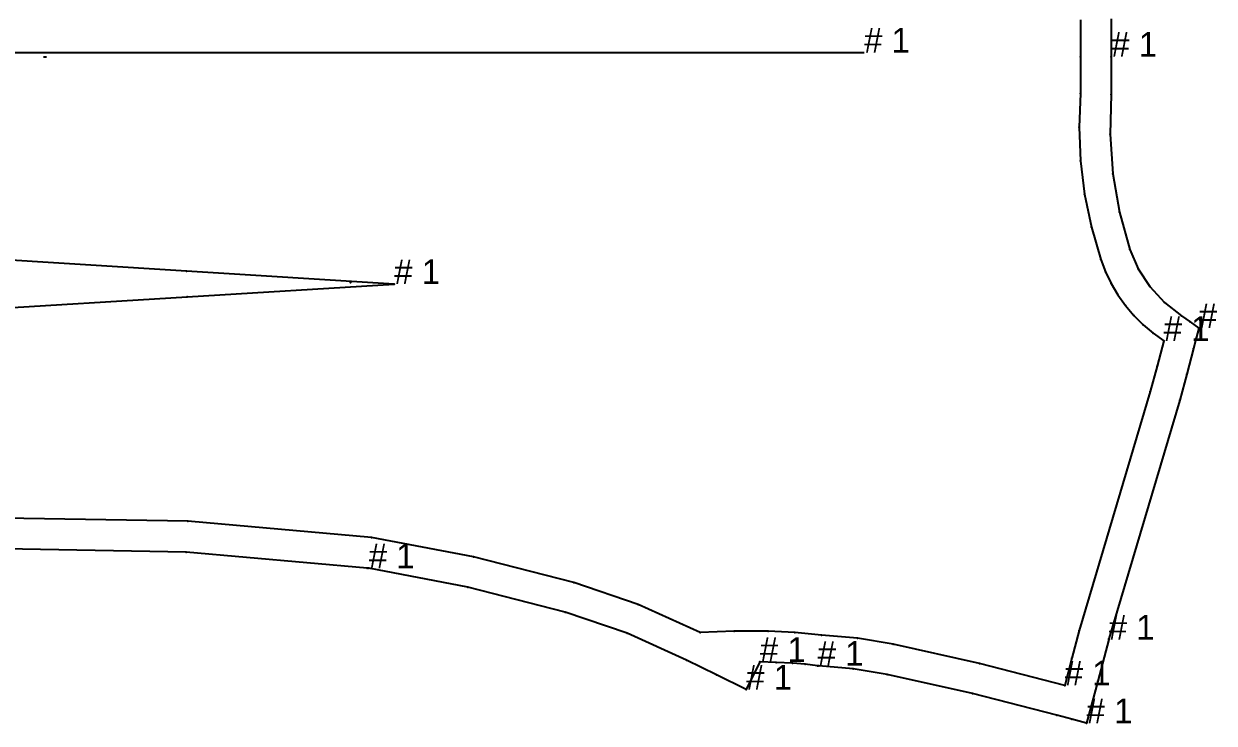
# Model space of a CAD drawing. Extents: x -10 to 11547, y -349 to 304.
# Drawn here: x 8111.3 to 8497.4, y -216.2 to 10.7 of the extents above; entities that cross this region are included whole.
import ezdxf

# ---------------------------------------------------------------- set-up
doc = ezdxf.new("R2010")
doc.units = 0

# ---------------------------------------------------------------- blocks, each defined once
blk = doc.blocks.new('FODERADT1P-S_38')
at = {"layer": '1'}
blk.add_lwpolyline([(337.6962, 12.2764), (337.6962, 0), (337.6962, 0), (337.6962, -12.2763), (337.2962, -25.1433), (338.1934, -38.0176), (340.3387, -50.4014), (343.7563, -62.5303), (346.4541, -68.8236), (350.2004, -74.5952), (354.9529, -79.7517), (360.5218, -84.0694), (363.3053, -86.0624), (366.0888, -88.0555), (365.2373, -91.3714), (364.3857, -94.6873), (362.2335, -103.0606), (359.8941, -111.42), (336.9274, -188.9089), (336.8734, -189.1137), (333.3178, -202.5794), (329.7082, -216.25), (324.8635, -214.9555), (320.0188, -213.6611), (292.6524, -206.5955), (265.0344, -200.4059), (253.9987, -198.5832), (242.8112, -197.6604), (242.4601, -197.6187), (238.4157, -197.1443), (234.3175, -196.7973), (229.0452, -196.5116), (223.7263, -196.367), (219.2898, -205.329), (209.6267, -200.5455), (199.9635, -195.762), (180.6788, -187.0446), (160.6067, -180.2025), (128.9753, -172.1311), (96.867, -165.9987), (96.3109, -165.9062), (37.57, -160.7195), (-21.4364, -159.6989)], dxfattribs=at)
at = {"layer": '13'}
blk.add_point((90.9, -73.3), dxfattribs=at)
at = {"layer": '14'}
blk.add_lwpolyline([(327.7, 12), (327.7, 0), (327.7, -12), (327.2698, -22.9033), (327.7204, -33.8055), (329.049, -44.6358), (331.2469, -55.3237), (334.3, -65.8), (335.8215, -69.7654), (337.6677, -73.5905), (339.8257, -77.2488), (342.2806, -80.7149), (345.0153, -83.9647), (348.0109, -86.9758), (351.2466, -89.7272), (354.7001, -92.2), (352.5882, -100.4235), (350.3, -108.6), (327.3, -186.2), (324.95, -195.1), (322.6, -204), (294.9099, -196.8445), (267, -190.6), (255.408, -188.6843), (243.7, -187.7), (235.0671, -186.8246), (226.4, -186.4), (215.396, -186.374), (204.4, -186.8), (184.2864, -177.7228), (163.4, -170.6), (130.7778, -162.2756), (97.7, -156), (38.1616, -150.7444), (-21.6, -149.7)], dxfattribs=at)
at = {"layer": '2'}
for p in [(327.7, 0), (337.6962, 0), (327.7, -12), (337.6962, -12.2763), (338.1934, -38.0176), (343.7563, -62.5303), (334.3, -65.8), (37.75, -69.6), (105.1, -73.8), (105.1, -73.8), (350.2004, -74.5952), (37.9, -77.9), (360.5218, -84.0694), (363.3053, -86.0624), (366.0888, -88.0555), (354.7001, -92.2), (365.2373, -91.3714), (364.3857, -94.6873), (350.3, -108.6), (359.8941, -111.42), (97.7, -156), (96.3109, -165.9062), (163.4, -170.6), (160.6067, -180.2025), (204.4, -186.8), (226.4, -186.4), (243.7, -187.7), (327.3, -186.2), (336.9274, -188.9089), (267, -190.6), (199.9635, -195.762), (223.7263, -196.367), (234.3175, -196.7973), (324.95, -195.1), (209.6267, -200.5455), (242.8112, -197.6604), (265.0344, -200.4059), (322.6, -204), (333.3178, -202.5794), (219.2898, -205.329), (320.0188, -213.6611), (324.8635, -214.9555), (329.7082, -216.25)]:
    blk.add_point(p, dxfattribs=at)
at = {"layer": '3'}
for p in [(337.6962, 0), (327.2698, -22.9033), (337.2962, -25.1433), (327.7204, -33.8055), (329.049, -44.6358), (340.3387, -50.4014), (331.2469, -55.3237), (346.4541, -68.8236), (335.8215, -69.7654), (337.6677, -73.5905), (339.8257, -77.2488), (342.2806, -80.7149), (354.9529, -79.7517), (345.0153, -83.9647), (348.0109, -86.9758), (351.2466, -89.7272), (352.5882, -100.4235), (362.2335, -103.0606), (38.1616, -150.7444), (37.57, -160.7195), (96.867, -165.9987), (130.7778, -162.2756), (128.9753, -172.1311), (184.2864, -177.7228), (180.6788, -187.0446), (215.396, -186.374), (235.0671, -186.8246), (255.408, -188.6843), (336.8734, -189.1137), (229.0452, -196.5116), (294.9099, -196.8445), (238.4157, -197.1443), (242.4601, -197.6187), (253.9987, -198.5832), (292.6524, -206.5955)]:
    blk.add_point(p, dxfattribs=at)
at = {"layer": '4'}
for p in [(337.6962, 0, 10), (96.867, -165.9987, 10), (336.8734, -189.1137, 10), (242.4601, -197.6187, 10)]:
    blk.add_point(p, dxfattribs=at)
at = {"layer": '5'}
blk.add_line((-8.6556, 0), (-7.6556, 0), dxfattribs=at)
at = {"layer": '7'}
blk.add_line((-344.2101, 1.3283), (257.5094, 1.3283), dxfattribs=at)
at = {"layer": '8'}
for points in [[(105.1, -73.8), (37.75, -69.6), (-29.6, -65.4), (-160.85, -69.6), (-292.1, -73.8)], [(-292.1, -73.8), (-160.7, -77.9), (-29.3, -82), (37.9, -77.9), (105.1, -73.8)]]:
    blk.add_lwpolyline(points, dxfattribs=at)
blk = doc.blocks.new('FODERADT1P-S_40')
at = {"layer": '1'}
blk.add_lwpolyline([(337.6962, 12.2764), (337.6962, 0), (337.6962, 0), (337.6962, -12.2763), (337.2962, -25.1433), (338.1934, -38.0176), (340.3387, -50.4014), (343.7563, -62.5303), (346.4541, -68.8236), (350.2004, -74.5952), (354.9529, -79.7517), (360.5218, -84.0694), (363.3053, -86.0624), (366.0888, -88.0555), (365.2373, -91.3714), (364.3857, -94.6873), (362.2335, -103.0606), (359.8941, -111.42), (336.9274, -188.9089), (336.8734, -189.1137), (333.3178, -202.5794), (329.7082, -216.25), (324.8635, -214.9555), (320.0188, -213.6611), (292.6524, -206.5955), (265.0344, -200.4059), (253.9987, -198.5832), (242.8112, -197.6604), (242.4601, -197.6187), (238.4157, -197.1443), (234.3175, -196.7973), (229.0452, -196.5116), (223.7263, -196.367), (219.2898, -205.329), (209.6267, -200.5455), (199.9635, -195.762), (180.6788, -187.0446), (160.6067, -180.2025), (128.9753, -172.1311), (96.867, -165.9987), (96.3109, -165.9062), (37.57, -160.7195), (-21.4364, -159.6989)], dxfattribs=at)
at = {"layer": '13'}
blk.add_point((90.9, -73.3), dxfattribs=at)
at = {"layer": '14'}
blk.add_lwpolyline([(327.7, 12), (327.7, 0), (327.7, -12), (327.2698, -22.9033), (327.7204, -33.8055), (329.049, -44.6358), (331.2469, -55.3237), (334.3, -65.8), (335.8215, -69.7654), (337.6677, -73.5905), (339.8257, -77.2488), (342.2806, -80.7149), (345.0153, -83.9647), (348.0109, -86.9758), (351.2466, -89.7272), (354.7001, -92.2), (352.5882, -100.4235), (350.3, -108.6), (327.3, -186.2), (324.95, -195.1), (322.6, -204), (294.9099, -196.8445), (267, -190.6), (255.408, -188.6843), (243.7, -187.7), (235.0671, -186.8246), (226.4, -186.4), (215.396, -186.374), (204.4, -186.8), (184.2864, -177.7228), (163.4, -170.6), (130.7778, -162.2756), (97.7, -156), (38.1616, -150.7444), (-21.6, -149.7)], dxfattribs=at)
at = {"layer": '2'}
for p in [(327.7, 0), (337.6962, 0), (327.7, -12), (337.6962, -12.2763), (338.1934, -38.0176), (343.7563, -62.5303), (334.3, -65.8), (37.75, -69.6), (105.1, -73.8), (105.1, -73.8), (350.2004, -74.5952), (37.9, -77.9), (360.5218, -84.0694), (363.3053, -86.0624), (366.0888, -88.0555), (354.7001, -92.2), (365.2373, -91.3714), (364.3857, -94.6873), (350.3, -108.6), (359.8941, -111.42), (97.7, -156), (96.3109, -165.9062), (163.4, -170.6), (160.6067, -180.2025), (204.4, -186.8), (226.4, -186.4), (243.7, -187.7), (327.3, -186.2), (336.9274, -188.9089), (267, -190.6), (199.9635, -195.762), (223.7263, -196.367), (234.3175, -196.7973), (324.95, -195.1), (209.6267, -200.5455), (242.8112, -197.6604), (265.0344, -200.4059), (322.6, -204), (333.3178, -202.5794), (219.2898, -205.329), (320.0188, -213.6611), (324.8635, -214.9555), (329.7082, -216.25)]:
    blk.add_point(p, dxfattribs=at)
at = {"layer": '3'}
for p in [(337.6962, 0), (327.2698, -22.9033), (337.2962, -25.1433), (327.7204, -33.8055), (329.049, -44.6358), (340.3387, -50.4014), (331.2469, -55.3237), (346.4541, -68.8236), (335.8215, -69.7654), (337.6677, -73.5905), (339.8257, -77.2488), (342.2806, -80.7149), (354.9529, -79.7517), (345.0153, -83.9647), (348.0109, -86.9758), (351.2466, -89.7272), (352.5882, -100.4235), (362.2335, -103.0606), (38.1616, -150.7444), (37.57, -160.7195), (96.867, -165.9987), (130.7778, -162.2756), (128.9753, -172.1311), (184.2864, -177.7228), (180.6788, -187.0446), (215.396, -186.374), (235.0671, -186.8246), (255.408, -188.6843), (336.8734, -189.1137), (229.0452, -196.5116), (294.9099, -196.8445), (238.4157, -197.1443), (242.4601, -197.6187), (253.9987, -198.5832), (292.6524, -206.5955)]:
    blk.add_point(p, dxfattribs=at)
at = {"layer": '4'}
for p in [(337.6962, 0, 10), (96.867, -165.9987, 10), (336.8734, -189.1137, 10), (242.4601, -197.6187, 10)]:
    blk.add_point(p, dxfattribs=at)
at = {"layer": '5'}
blk.add_line((-8.6556, 0), (-7.6556, 0), dxfattribs=at)
at = {"layer": '7'}
blk.add_line((-344.2101, 1.3283), (257.5094, 1.3283), dxfattribs=at)
at = {"layer": '8'}
for points in [[(105.1, -73.8), (37.75, -69.6), (-29.6, -65.4), (-160.85, -69.6), (-292.1, -73.8)], [(-292.1, -73.8), (-160.7, -77.9), (-29.3, -82), (37.9, -77.9), (105.1, -73.8)]]:
    blk.add_lwpolyline(points, dxfattribs=at)
blk = doc.blocks.new('FODERADT1P-S_42')
at = {"layer": '1'}
blk.add_lwpolyline([(337.696, 12.276), (337.696, 0), (337.696, -0.0001), (337.696, -12.276), (337.296, -25.143), (338.193, -38.018), (340.339, -50.401), (343.756, -62.53), (346.454, -68.824), (350.2, -74.595), (354.953, -79.752), (360.522, -84.069), (363.305, -86.062), (366.089, -88.056), (365.237, -91.371), (364.386, -94.687), (362.233, -103.061), (359.894, -111.42), (336.927, -188.909), (336.873, -189.114), (333.318, -202.579), (329.708, -216.25), (324.863, -214.956), (320.019, -213.661), (292.652, -206.595), (265.034, -200.406), (253.999, -198.583), (242.811, -197.66), (242.46, -197.619), (238.416, -197.144), (234.317, -196.797), (229.045, -196.512), (223.726, -196.367), (219.29, -205.329), (209.627, -200.546), (199.964, -195.762), (180.679, -187.045), (160.607, -180.202), (128.975, -172.131), (96.867, -165.999), (96.311, -165.906), (37.57, -160.719), (-21.436, -159.699)], dxfattribs=at)
at = {"layer": '13'}
blk.add_point((90.9, -73.3), dxfattribs=at)
at = {"layer": '14'}
blk.add_lwpolyline([(327.7, 12), (327.7, 0), (327.7, -12), (327.27, -22.903), (327.72, -33.805), (329.049, -44.636), (331.247, -55.324), (334.3, -65.8), (335.822, -69.765), (337.668, -73.59), (339.826, -77.249), (342.281, -80.715), (345.015, -83.965), (348.011, -86.976), (351.247, -89.727), (354.7, -92.2), (352.588, -100.424), (350.3, -108.6), (327.3, -186.2), (324.95, -195.1), (322.6, -204), (294.91, -196.844), (267, -190.6), (255.408, -188.684), (243.7, -187.7), (235.067, -186.825), (226.4, -186.4), (215.396, -186.374), (204.4, -186.8), (184.286, -177.723), (163.4, -170.6), (130.778, -162.276), (97.7, -156), (38.162, -150.744), (-21.6, -149.7)], dxfattribs=at)
at = {"layer": '2'}
for p in [(327.7, 0), (337.696, 0), (327.7, -12), (337.696, -12.276), (338.193, -38.018), (343.756, -62.53), (334.3, -65.8), (37.75, -69.6), (105.0999, -73.8), (105.1, -73.8), (350.2, -74.595), (37.9, -77.9), (360.522, -84.069), (363.305, -86.062), (366.089, -88.056), (354.7, -92.2), (365.237, -91.371), (364.386, -94.687), (350.3, -108.6), (359.894, -111.42), (97.7, -156), (96.311, -165.906), (163.4, -170.6), (160.607, -180.202), (204.4, -186.8), (226.4, -186.4), (243.7, -187.7), (327.3, -186.2), (336.927, -188.909), (267, -190.6), (199.964, -195.762), (223.726, -196.367), (234.317, -196.797), (324.95, -195.1), (209.627, -200.546), (242.811, -197.66), (265.034, -200.406), (322.6, -204), (333.318, -202.579), (219.29, -205.329), (320.019, -213.661), (324.863, -214.956), (329.708, -216.25)]:
    blk.add_point(p, dxfattribs=at)
at = {"layer": '3'}
for p in [(337.696, -0.0001), (327.27, -22.903), (337.296, -25.143), (327.72, -33.805), (329.049, -44.636), (340.339, -50.401), (331.247, -55.324), (346.454, -68.824), (335.822, -69.765), (337.668, -73.59), (339.826, -77.249), (342.281, -80.715), (354.953, -79.752), (345.015, -83.965), (348.011, -86.976), (351.247, -89.727), (352.588, -100.424), (362.233, -103.061), (38.162, -150.744), (37.57, -160.719), (96.867, -165.999), (130.778, -162.276), (128.975, -172.131), (184.286, -177.723), (180.679, -187.045), (215.396, -186.374), (235.067, -186.825), (255.408, -188.684), (336.873, -189.114), (229.045, -196.512), (294.91, -196.844), (238.416, -197.144), (242.46, -197.619), (253.999, -198.583), (292.652, -206.595)]:
    blk.add_point(p, dxfattribs=at)
at = {"layer": '4'}
for p in [(337.696, -0.0001, 10), (96.867, -165.999, 10), (336.873, -189.114, 10), (242.46, -197.619, 10)]:
    blk.add_point(p, dxfattribs=at)
at = {"layer": '5'}
blk.add_line((-8.6556, 0), (-7.6556, 0), dxfattribs=at)
at = {"layer": '7'}
blk.add_line((-344.21, 1.328), (257.509, 1.328), dxfattribs=at)
at = {"layer": '8'}
for points in [[(105.0999, -73.8), (37.75, -69.6), (-29.6, -65.4), (-160.85, -69.6), (-292.0999, -73.8)], [(-292.1, -73.8), (-160.7, -77.9), (-29.3, -82), (37.9, -77.9), (105.1, -73.8)]]:
    blk.add_lwpolyline(points, dxfattribs=at)
at = {"layer": '1'}
for p in [(337.696, -0.0001), (366.089, -88.056), (96.867, -165.999), (336.873, -189.114), (223.726, -196.367), (242.46, -197.619), (219.29, -205.329), (329.708, -216.25)]:
    blk.add_text('# 1', height=8, dxfattribs=at).set_placement(p)
at = {"layer": '14'}
for p in [(354.7, -92.2), (322.6, -204)]:
    blk.add_text('# 1', height=8, dxfattribs=at).set_placement(p)
at = {"layer": '2'}
for p in [(105.0999, -73.8), (105.1, -73.8), (366.089, -88.056), (354.7, -92.2), (223.726, -196.367), (322.6, -204), (219.29, -205.329), (329.708, -216.25)]:
    blk.add_text('# 1', height=8, dxfattribs=at).set_placement(p)
at = {"layer": '3'}
for p in [(337.696, -0.0001), (96.867, -165.999), (336.873, -189.114), (242.46, -197.619)]:
    blk.add_text('# 1', height=8, dxfattribs=at).set_placement(p)
at = {"layer": '4'}
for p in [(337.696, -0.0001), (96.867, -165.999), (336.873, -189.114), (242.46, -197.619)]:
    blk.add_text('# 1', height=8, dxfattribs=at).set_placement(p)
at = {"layer": '7'}
blk.add_text('# 1', height=8, dxfattribs=at).set_placement((257.509, 1.328))
at = {"layer": '8'}
for p in [(105.0999, -73.8), (105.1, -73.8)]:
    blk.add_text('# 1', height=8, dxfattribs=at).set_placement(p)
blk = doc.blocks.new('FODERADT1P-S_44')
at = {"layer": '1'}
blk.add_lwpolyline([(337.6962, 12.2764), (337.6962, 0), (337.6962, 0), (337.6962, -12.2763), (337.2962, -25.1433), (338.1934, -38.0176), (340.3387, -50.4014), (343.7563, -62.5303), (346.4541, -68.8236), (350.2004, -74.5952), (354.9529, -79.7517), (360.5218, -84.0694), (363.3053, -86.0624), (366.0888, -88.0555), (365.2373, -91.3714), (364.3857, -94.6873), (362.2335, -103.0606), (359.8941, -111.42), (336.9274, -188.9089), (336.8734, -189.1137), (333.3178, -202.5794), (329.7082, -216.25), (324.8635, -214.9555), (320.0188, -213.6611), (292.6524, -206.5955), (265.0344, -200.4059), (253.9987, -198.5832), (242.8112, -197.6604), (242.4601, -197.6187), (238.4157, -197.1443), (234.3175, -196.7973), (229.0452, -196.5116), (223.7263, -196.367), (219.2898, -205.329), (209.6267, -200.5455), (199.9635, -195.762), (180.6788, -187.0446), (160.6067, -180.2025), (128.9753, -172.1311), (96.867, -165.9987), (96.3109, -165.9062), (37.57, -160.7195), (-21.4364, -159.6989)], dxfattribs=at)
at = {"layer": '13'}
blk.add_point((90.9, -73.3), dxfattribs=at)
at = {"layer": '14'}
blk.add_lwpolyline([(327.7, 12), (327.7, 0), (327.7, -12), (327.2698, -22.9033), (327.7204, -33.8055), (329.049, -44.6358), (331.2469, -55.3237), (334.3, -65.8), (335.8215, -69.7654), (337.6677, -73.5905), (339.8257, -77.2488), (342.2806, -80.7149), (345.0153, -83.9647), (348.0109, -86.9758), (351.2466, -89.7272), (354.7001, -92.2), (352.5882, -100.4235), (350.3, -108.6), (327.3, -186.2), (324.95, -195.1), (322.6, -204), (294.9099, -196.8445), (267, -190.6), (255.408, -188.6843), (243.7, -187.7), (235.0671, -186.8246), (226.4, -186.4), (215.396, -186.374), (204.4, -186.8), (184.2864, -177.7228), (163.4, -170.6), (130.7778, -162.2756), (97.7, -156), (38.1616, -150.7444), (-21.6, -149.7)], dxfattribs=at)
at = {"layer": '2'}
for p in [(327.7, 0), (337.6962, 0), (327.7, -12), (337.6962, -12.2763), (338.1934, -38.0176), (343.7563, -62.5303), (334.3, -65.8), (37.75, -69.6), (105.1, -73.8), (105.1, -73.8), (350.2004, -74.5952), (37.9, -77.9), (360.5218, -84.0694), (363.3053, -86.0624), (366.0888, -88.0555), (354.7001, -92.2), (365.2373, -91.3714), (364.3857, -94.6873), (350.3, -108.6), (359.8941, -111.42), (97.7, -156), (96.3109, -165.9062), (163.4, -170.6), (160.6067, -180.2025), (204.4, -186.8), (226.4, -186.4), (243.7, -187.7), (327.3, -186.2), (336.9274, -188.9089), (267, -190.6), (199.9635, -195.762), (223.7263, -196.367), (234.3175, -196.7973), (324.95, -195.1), (209.6267, -200.5455), (242.8112, -197.6604), (265.0344, -200.4059), (322.6, -204), (333.3178, -202.5794), (219.2898, -205.329), (320.0188, -213.6611), (324.8635, -214.9555), (329.7082, -216.25)]:
    blk.add_point(p, dxfattribs=at)
at = {"layer": '3'}
for p in [(337.6962, 0), (327.2698, -22.9033), (337.2962, -25.1433), (327.7204, -33.8055), (329.049, -44.6358), (340.3387, -50.4014), (331.2469, -55.3237), (346.4541, -68.8236), (335.8215, -69.7654), (337.6677, -73.5905), (339.8257, -77.2488), (342.2806, -80.7149), (354.9529, -79.7517), (345.0153, -83.9647), (348.0109, -86.9758), (351.2466, -89.7272), (352.5882, -100.4235), (362.2335, -103.0606), (38.1616, -150.7444), (37.57, -160.7195), (96.867, -165.9987), (130.7778, -162.2756), (128.9753, -172.1311), (184.2864, -177.7228), (180.6788, -187.0446), (215.396, -186.374), (235.0671, -186.8246), (255.408, -188.6843), (336.8734, -189.1137), (229.0452, -196.5116), (294.9099, -196.8445), (238.4157, -197.1443), (242.4601, -197.6187), (253.9987, -198.5832), (292.6524, -206.5955)]:
    blk.add_point(p, dxfattribs=at)
at = {"layer": '4'}
for p in [(337.6962, 0, 10), (96.867, -165.9987, 10), (336.8734, -189.1137, 10), (242.4601, -197.6187, 10)]:
    blk.add_point(p, dxfattribs=at)
at = {"layer": '5'}
blk.add_line((-8.6556, 0), (-7.6556, 0), dxfattribs=at)
at = {"layer": '7'}
blk.add_line((-344.2101, 1.3283), (257.5094, 1.3283), dxfattribs=at)
at = {"layer": '8'}
for points in [[(105.1, -73.8), (37.75, -69.6), (-29.6, -65.4), (-160.85, -69.6), (-292.1, -73.8)], [(-292.1, -73.8), (-160.7, -77.9), (-29.3, -82), (37.9, -77.9), (105.1, -73.8)]]:
    blk.add_lwpolyline(points, dxfattribs=at)
blk = doc.blocks.new('FODERADT1P-S_46')
at = {"layer": '1'}
blk.add_lwpolyline([(337.6962, 12.2764), (337.6962, 0), (337.6962, 0), (337.6962, -12.2763), (337.2962, -25.1433), (338.1934, -38.0176), (340.3387, -50.4014), (343.7563, -62.5303), (346.4541, -68.8236), (350.2004, -74.5952), (354.9529, -79.7517), (360.5218, -84.0694), (363.3053, -86.0624), (366.0888, -88.0555), (365.2373, -91.3714), (364.3857, -94.6873), (362.2335, -103.0606), (359.8941, -111.42), (336.9274, -188.9089), (336.8734, -189.1137), (333.3178, -202.5794), (329.7082, -216.25), (324.8635, -214.9555), (320.0188, -213.6611), (292.6524, -206.5955), (265.0344, -200.4059), (253.9987, -198.5832), (242.8112, -197.6604), (242.4601, -197.6187), (238.4157, -197.1443), (234.3175, -196.7973), (229.0452, -196.5116), (223.7263, -196.367), (219.2898, -205.329), (209.6267, -200.5455), (199.9635, -195.762), (180.6788, -187.0446), (160.6067, -180.2025), (128.9753, -172.1311), (96.867, -165.9987), (96.3109, -165.9062), (37.57, -160.7195), (-21.4364, -159.6989)], dxfattribs=at)
at = {"layer": '13'}
blk.add_point((90.9, -73.3), dxfattribs=at)
at = {"layer": '14'}
blk.add_lwpolyline([(327.7, 12), (327.7, 0), (327.7, -12), (327.2698, -22.9033), (327.7204, -33.8055), (329.049, -44.6358), (331.2469, -55.3237), (334.3, -65.8), (335.8215, -69.7654), (337.6677, -73.5905), (339.8257, -77.2488), (342.2806, -80.7149), (345.0153, -83.9647), (348.0109, -86.9758), (351.2466, -89.7272), (354.7001, -92.2), (352.5882, -100.4235), (350.3, -108.6), (327.3, -186.2), (324.95, -195.1), (322.6, -204), (294.9099, -196.8445), (267, -190.6), (255.408, -188.6843), (243.7, -187.7), (235.0671, -186.8246), (226.4, -186.4), (215.396, -186.374), (204.4, -186.8), (184.2864, -177.7228), (163.4, -170.6), (130.7778, -162.2756), (97.7, -156), (38.1616, -150.7444), (-21.6, -149.7)], dxfattribs=at)
at = {"layer": '2'}
for p in [(327.7, 0), (337.6962, 0), (327.7, -12), (337.6962, -12.2763), (338.1934, -38.0176), (343.7563, -62.5303), (334.3, -65.8), (37.75, -69.6), (105.1, -73.8), (105.1, -73.8), (350.2004, -74.5952), (37.9, -77.9), (360.5218, -84.0694), (363.3053, -86.0624), (366.0888, -88.0555), (354.7001, -92.2), (365.2373, -91.3714), (364.3857, -94.6873), (350.3, -108.6), (359.8941, -111.42), (97.7, -156), (96.3109, -165.9062), (163.4, -170.6), (160.6067, -180.2025), (204.4, -186.8), (226.4, -186.4), (243.7, -187.7), (327.3, -186.2), (336.9274, -188.9089), (267, -190.6), (199.9635, -195.762), (223.7263, -196.367), (234.3175, -196.7973), (324.95, -195.1), (209.6267, -200.5455), (242.8112, -197.6604), (265.0344, -200.4059), (322.6, -204), (333.3178, -202.5794), (219.2898, -205.329), (320.0188, -213.6611), (324.8635, -214.9555), (329.7082, -216.25)]:
    blk.add_point(p, dxfattribs=at)
at = {"layer": '3'}
for p in [(337.6962, 0), (327.2698, -22.9033), (337.2962, -25.1433), (327.7204, -33.8055), (329.049, -44.6358), (340.3387, -50.4014), (331.2469, -55.3237), (346.4541, -68.8236), (335.8215, -69.7654), (337.6677, -73.5905), (339.8257, -77.2488), (342.2806, -80.7149), (354.9529, -79.7517), (345.0153, -83.9647), (348.0109, -86.9758), (351.2466, -89.7272), (352.5882, -100.4235), (362.2335, -103.0606), (38.1616, -150.7444), (37.57, -160.7195), (96.867, -165.9987), (130.7778, -162.2756), (128.9753, -172.1311), (184.2864, -177.7228), (180.6788, -187.0446), (215.396, -186.374), (235.0671, -186.8246), (255.408, -188.6843), (336.8734, -189.1137), (229.0452, -196.5116), (294.9099, -196.8445), (238.4157, -197.1443), (242.4601, -197.6187), (253.9987, -198.5832), (292.6524, -206.5955)]:
    blk.add_point(p, dxfattribs=at)
at = {"layer": '4'}
for p in [(337.6962, 0, 10), (96.867, -165.9987, 10), (336.8734, -189.1137, 10), (242.4601, -197.6187, 10)]:
    blk.add_point(p, dxfattribs=at)
at = {"layer": '5'}
blk.add_line((-8.6556, 0), (-7.6556, 0), dxfattribs=at)
at = {"layer": '7'}
blk.add_line((-344.2101, 1.3283), (257.5094, 1.3283), dxfattribs=at)
at = {"layer": '8'}
for points in [[(105.1, -73.8), (37.75, -69.6), (-29.6, -65.4), (-160.85, -69.6), (-292.1, -73.8)], [(-292.1, -73.8), (-160.7, -77.9), (-29.3, -82), (37.9, -77.9), (105.1, -73.8)]]:
    blk.add_lwpolyline(points, dxfattribs=at)
blk = doc.blocks.new('FODERADT1P-S_48')
at = {"layer": '1'}
blk.add_lwpolyline([(337.6962, 12.2764), (337.6962, 0), (337.6962, 0), (337.6962, -12.2763), (337.2962, -25.1433), (338.1934, -38.0176), (340.3387, -50.4014), (343.7563, -62.5303), (346.4541, -68.8236), (350.2004, -74.5952), (354.9529, -79.7517), (360.5218, -84.0694), (363.3053, -86.0624), (366.0888, -88.0555), (365.2373, -91.3714), (364.3857, -94.6873), (362.2335, -103.0606), (359.8941, -111.42), (336.9274, -188.9089), (336.8734, -189.1137), (333.3178, -202.5794), (329.7082, -216.25), (324.8635, -214.9555), (320.0188, -213.6611), (292.6524, -206.5955), (265.0344, -200.4059), (253.9987, -198.5832), (242.8112, -197.6604), (242.4601, -197.6187), (238.4157, -197.1443), (234.3175, -196.7973), (229.0452, -196.5116), (223.7263, -196.367), (219.2898, -205.329), (209.6267, -200.5455), (199.9635, -195.762), (180.6788, -187.0446), (160.6067, -180.2025), (128.9753, -172.1311), (96.867, -165.9987), (96.3109, -165.9062), (37.57, -160.7195), (-21.4364, -159.6989)], dxfattribs=at)
at = {"layer": '13'}
blk.add_point((90.9, -73.3), dxfattribs=at)
at = {"layer": '14'}
blk.add_lwpolyline([(327.7, 12), (327.7, 0), (327.7, -12), (327.2698, -22.9033), (327.7204, -33.8055), (329.049, -44.6358), (331.2469, -55.3237), (334.3, -65.8), (335.8215, -69.7654), (337.6677, -73.5905), (339.8257, -77.2488), (342.2806, -80.7149), (345.0153, -83.9647), (348.0109, -86.9758), (351.2466, -89.7272), (354.7001, -92.2), (352.5882, -100.4235), (350.3, -108.6), (327.3, -186.2), (324.95, -195.1), (322.6, -204), (294.9099, -196.8445), (267, -190.6), (255.408, -188.6843), (243.7, -187.7), (235.0671, -186.8246), (226.4, -186.4), (215.396, -186.374), (204.4, -186.8), (184.2864, -177.7228), (163.4, -170.6), (130.7778, -162.2756), (97.7, -156), (38.1616, -150.7444), (-21.6, -149.7)], dxfattribs=at)
at = {"layer": '2'}
for p in [(327.7, 0), (337.6962, 0), (327.7, -12), (337.6962, -12.2763), (338.1934, -38.0176), (343.7563, -62.5303), (334.3, -65.8), (37.75, -69.6), (105.1, -73.8), (105.1, -73.8), (350.2004, -74.5952), (37.9, -77.9), (360.5218, -84.0694), (363.3053, -86.0624), (366.0888, -88.0555), (354.7001, -92.2), (365.2373, -91.3714), (364.3857, -94.6873), (350.3, -108.6), (359.8941, -111.42), (97.7, -156), (96.3109, -165.9062), (163.4, -170.6), (160.6067, -180.2025), (204.4, -186.8), (226.4, -186.4), (243.7, -187.7), (327.3, -186.2), (336.9274, -188.9089), (267, -190.6), (199.9635, -195.762), (223.7263, -196.367), (234.3175, -196.7973), (324.95, -195.1), (209.6267, -200.5455), (242.8112, -197.6604), (265.0344, -200.4059), (322.6, -204), (333.3178, -202.5794), (219.2898, -205.329), (320.0188, -213.6611), (324.8635, -214.9555), (329.7082, -216.25)]:
    blk.add_point(p, dxfattribs=at)
at = {"layer": '3'}
for p in [(337.6962, 0), (327.2698, -22.9033), (337.2962, -25.1433), (327.7204, -33.8055), (329.049, -44.6358), (340.3387, -50.4014), (331.2469, -55.3237), (346.4541, -68.8236), (335.8215, -69.7654), (337.6677, -73.5905), (339.8257, -77.2488), (342.2806, -80.7149), (354.9529, -79.7517), (345.0153, -83.9647), (348.0109, -86.9758), (351.2466, -89.7272), (352.5882, -100.4235), (362.2335, -103.0606), (38.1616, -150.7444), (37.57, -160.7195), (96.867, -165.9987), (130.7778, -162.2756), (128.9753, -172.1311), (184.2864, -177.7228), (180.6788, -187.0446), (215.396, -186.374), (235.0671, -186.8246), (255.408, -188.6843), (336.8734, -189.1137), (229.0452, -196.5116), (294.9099, -196.8445), (238.4157, -197.1443), (242.4601, -197.6187), (253.9987, -198.5832), (292.6524, -206.5955)]:
    blk.add_point(p, dxfattribs=at)
at = {"layer": '4'}
for p in [(337.6962, 0, 10), (96.867, -165.9987, 10), (336.8734, -189.1137, 10), (242.4601, -197.6187, 10)]:
    blk.add_point(p, dxfattribs=at)
at = {"layer": '5'}
blk.add_line((-8.6556, 0), (-7.6556, 0), dxfattribs=at)
at = {"layer": '7'}
blk.add_line((-344.2101, 1.3283), (257.5094, 1.3283), dxfattribs=at)
at = {"layer": '8'}
for points in [[(105.1, -73.8), (37.75, -69.6), (-29.6, -65.4), (-160.85, -69.6), (-292.1, -73.8)], [(-292.1, -73.8), (-160.7, -77.9), (-29.3, -82), (37.9, -77.9), (105.1, -73.8)]]:
    blk.add_lwpolyline(points, dxfattribs=at)
blk = doc.blocks.new('FODERADT1P-S_50')
at = {"layer": '1'}
blk.add_lwpolyline([(337.6962, 12.2764), (337.6962, 0), (337.6962, 0), (337.6962, -12.2763), (337.2962, -25.1433), (338.1934, -38.0176), (340.3387, -50.4014), (343.7563, -62.5303), (346.4541, -68.8236), (350.2004, -74.5952), (354.9529, -79.7517), (360.5218, -84.0694), (363.3053, -86.0624), (366.0888, -88.0555), (365.2373, -91.3714), (364.3857, -94.6873), (362.2335, -103.0606), (359.8941, -111.42), (336.9274, -188.9089), (336.8734, -189.1137), (333.3178, -202.5794), (329.7082, -216.25), (324.8635, -214.9555), (320.0188, -213.6611), (292.6524, -206.5955), (265.0344, -200.4059), (253.9987, -198.5832), (242.8112, -197.6604), (242.4601, -197.6187), (238.4157, -197.1443), (234.3175, -196.7973), (229.0452, -196.5116), (223.7263, -196.367), (219.2898, -205.329), (209.6267, -200.5455), (199.9635, -195.762), (180.6788, -187.0446), (160.6067, -180.2025), (128.9753, -172.1311), (96.867, -165.9987), (96.3109, -165.9062), (37.57, -160.7195), (-21.4364, -159.6989)], dxfattribs=at)
at = {"layer": '13'}
blk.add_point((90.9, -73.3), dxfattribs=at)
at = {"layer": '14'}
blk.add_lwpolyline([(327.7, 12), (327.7, 0), (327.7, -12), (327.2698, -22.9033), (327.7204, -33.8055), (329.049, -44.6358), (331.2469, -55.3237), (334.3, -65.8), (335.8215, -69.7654), (337.6677, -73.5905), (339.8257, -77.2488), (342.2806, -80.7149), (345.0153, -83.9647), (348.0109, -86.9758), (351.2466, -89.7272), (354.7001, -92.2), (352.5882, -100.4235), (350.3, -108.6), (327.3, -186.2), (324.95, -195.1), (322.6, -204), (294.9099, -196.8445), (267, -190.6), (255.408, -188.6843), (243.7, -187.7), (235.0671, -186.8246), (226.4, -186.4), (215.396, -186.374), (204.4, -186.8), (184.2864, -177.7228), (163.4, -170.6), (130.7778, -162.2756), (97.7, -156), (38.1616, -150.7444), (-21.6, -149.7)], dxfattribs=at)
at = {"layer": '2'}
for p in [(327.7, 0), (337.6962, 0), (327.7, -12), (337.6962, -12.2763), (338.1934, -38.0176), (343.7563, -62.5303), (334.3, -65.8), (37.75, -69.6), (105.1, -73.8), (105.1, -73.8), (350.2004, -74.5952), (37.9, -77.9), (360.5218, -84.0694), (363.3053, -86.0624), (366.0888, -88.0555), (354.7001, -92.2), (365.2373, -91.3714), (364.3857, -94.6873), (350.3, -108.6), (359.8941, -111.42), (97.7, -156), (96.3109, -165.9062), (163.4, -170.6), (160.6067, -180.2025), (204.4, -186.8), (226.4, -186.4), (243.7, -187.7), (327.3, -186.2), (336.9274, -188.9089), (267, -190.6), (199.9635, -195.762), (223.7263, -196.367), (234.3175, -196.7973), (324.95, -195.1), (209.6267, -200.5455), (242.8112, -197.6604), (265.0344, -200.4059), (322.6, -204), (333.3178, -202.5794), (219.2898, -205.329), (320.0188, -213.6611), (324.8635, -214.9555), (329.7082, -216.25)]:
    blk.add_point(p, dxfattribs=at)
at = {"layer": '3'}
for p in [(337.6962, 0), (327.2698, -22.9033), (337.2962, -25.1433), (327.7204, -33.8055), (329.049, -44.6358), (340.3387, -50.4014), (331.2469, -55.3237), (346.4541, -68.8236), (335.8215, -69.7654), (337.6677, -73.5905), (339.8257, -77.2488), (342.2806, -80.7149), (354.9529, -79.7517), (345.0153, -83.9647), (348.0109, -86.9758), (351.2466, -89.7272), (352.5882, -100.4235), (362.2335, -103.0606), (38.1616, -150.7444), (37.57, -160.7195), (96.867, -165.9987), (130.7778, -162.2756), (128.9753, -172.1311), (184.2864, -177.7228), (180.6788, -187.0446), (215.396, -186.374), (235.0671, -186.8246), (255.408, -188.6843), (336.8734, -189.1137), (229.0452, -196.5116), (294.9099, -196.8445), (238.4157, -197.1443), (242.4601, -197.6187), (253.9987, -198.5832), (292.6524, -206.5955)]:
    blk.add_point(p, dxfattribs=at)
at = {"layer": '4'}
for p in [(337.6962, 0, 10), (96.867, -165.9987, 10), (336.8734, -189.1137, 10), (242.4601, -197.6187, 10)]:
    blk.add_point(p, dxfattribs=at)
at = {"layer": '5'}
blk.add_line((-8.6556, 0), (-7.6556, 0), dxfattribs=at)
at = {"layer": '7'}
blk.add_line((-344.2101, 1.3283), (257.5094, 1.3283), dxfattribs=at)
at = {"layer": '8'}
for points in [[(105.1, -73.8), (37.75, -69.6), (-29.6, -65.4), (-160.85, -69.6), (-292.1, -73.8)], [(-292.1, -73.8), (-160.7, -77.9), (-29.3, -82), (37.9, -77.9), (105.1, -73.8)]]:
    blk.add_lwpolyline(points, dxfattribs=at)
blk = doc.blocks.new('FODERADT1P-S_52')
at = {"layer": '1'}
blk.add_lwpolyline([(337.6962, 12.2764), (337.6962, 0), (337.6962, 0), (337.6962, -12.2763), (337.2962, -25.1433), (338.1934, -38.0176), (340.3387, -50.4014), (343.7563, -62.5303), (346.4541, -68.8236), (350.2004, -74.5952), (354.9529, -79.7517), (360.5218, -84.0694), (363.3053, -86.0624), (366.0888, -88.0555), (365.2373, -91.3714), (364.3857, -94.6873), (362.2335, -103.0606), (359.8941, -111.42), (336.9274, -188.9089), (336.8734, -189.1137), (333.3178, -202.5794), (329.7082, -216.25), (324.8635, -214.9555), (320.0188, -213.6611), (292.6524, -206.5955), (265.0344, -200.4059), (253.9987, -198.5832), (242.8112, -197.6604), (242.4601, -197.6187), (238.4157, -197.1443), (234.3175, -196.7973), (229.0452, -196.5116), (223.7263, -196.367), (219.2898, -205.329), (209.6267, -200.5455), (199.9635, -195.762), (180.6788, -187.0446), (160.6067, -180.2025), (128.9753, -172.1311), (96.867, -165.9987), (96.3109, -165.9062), (37.57, -160.7195), (-21.4364, -159.6989)], dxfattribs=at)
at = {"layer": '13'}
blk.add_point((90.9, -73.3), dxfattribs=at)
at = {"layer": '14'}
blk.add_lwpolyline([(327.7, 12), (327.7, 0), (327.7, -12), (327.2698, -22.9033), (327.7204, -33.8055), (329.049, -44.6358), (331.2469, -55.3237), (334.3, -65.8), (335.8215, -69.7654), (337.6677, -73.5905), (339.8257, -77.2488), (342.2806, -80.7149), (345.0153, -83.9647), (348.0109, -86.9758), (351.2466, -89.7272), (354.7001, -92.2), (352.5882, -100.4235), (350.3, -108.6), (327.3, -186.2), (324.95, -195.1), (322.6, -204), (294.9099, -196.8445), (267, -190.6), (255.408, -188.6843), (243.7, -187.7), (235.0671, -186.8246), (226.4, -186.4), (215.396, -186.374), (204.4, -186.8), (184.2864, -177.7228), (163.4, -170.6), (130.7778, -162.2756), (97.7, -156), (38.1616, -150.7444), (-21.6, -149.7)], dxfattribs=at)
at = {"layer": '2'}
for p in [(327.7, 0), (337.6962, 0), (327.7, -12), (337.6962, -12.2763), (338.1934, -38.0176), (343.7563, -62.5303), (334.3, -65.8), (37.75, -69.6), (105.1, -73.8), (105.1, -73.8), (350.2004, -74.5952), (37.9, -77.9), (360.5218, -84.0694), (363.3053, -86.0624), (366.0888, -88.0555), (354.7001, -92.2), (365.2373, -91.3714), (364.3857, -94.6873), (350.3, -108.6), (359.8941, -111.42), (97.7, -156), (96.3109, -165.9062), (163.4, -170.6), (160.6067, -180.2025), (204.4, -186.8), (226.4, -186.4), (243.7, -187.7), (327.3, -186.2), (336.9274, -188.9089), (267, -190.6), (199.9635, -195.762), (223.7263, -196.367), (234.3175, -196.7973), (324.95, -195.1), (209.6267, -200.5455), (242.8112, -197.6604), (265.0344, -200.4059), (322.6, -204), (333.3178, -202.5794), (219.2898, -205.329), (320.0188, -213.6611), (324.8635, -214.9555), (329.7082, -216.25)]:
    blk.add_point(p, dxfattribs=at)
at = {"layer": '3'}
for p in [(337.6962, 0), (327.2698, -22.9033), (337.2962, -25.1433), (327.7204, -33.8055), (329.049, -44.6358), (340.3387, -50.4014), (331.2469, -55.3237), (346.4541, -68.8236), (335.8215, -69.7654), (337.6677, -73.5905), (339.8257, -77.2488), (342.2806, -80.7149), (354.9529, -79.7517), (345.0153, -83.9647), (348.0109, -86.9758), (351.2466, -89.7272), (352.5882, -100.4235), (362.2335, -103.0606), (38.1616, -150.7444), (37.57, -160.7195), (96.867, -165.9987), (130.7778, -162.2756), (128.9753, -172.1311), (184.2864, -177.7228), (180.6788, -187.0446), (215.396, -186.374), (235.0671, -186.8246), (255.408, -188.6843), (336.8734, -189.1137), (229.0452, -196.5116), (294.9099, -196.8445), (238.4157, -197.1443), (242.4601, -197.6187), (253.9987, -198.5832), (292.6524, -206.5955)]:
    blk.add_point(p, dxfattribs=at)
at = {"layer": '4'}
for p in [(337.6962, 0, 10), (96.867, -165.9987, 10), (336.8734, -189.1137, 10), (242.4601, -197.6187, 10)]:
    blk.add_point(p, dxfattribs=at)
at = {"layer": '5'}
blk.add_line((-8.6556, 0), (-7.6556, 0), dxfattribs=at)
at = {"layer": '7'}
blk.add_line((-344.2101, 1.3283), (257.5094, 1.3283), dxfattribs=at)
at = {"layer": '8'}
for points in [[(105.1, -73.8), (37.75, -69.6), (-29.6, -65.4), (-160.85, -69.6), (-292.1, -73.8)], [(-292.1, -73.8), (-160.7, -77.9), (-29.3, -82), (37.9, -77.9), (105.1, -73.8)]]:
    blk.add_lwpolyline(points, dxfattribs=at)
blk = doc.blocks.new('FODERADT1P-S_54')
at = {"layer": '1'}
blk.add_lwpolyline([(337.6962, 12.2764), (337.6962, 0), (337.6962, 0), (337.6962, -12.2763), (337.2962, -25.1433), (338.1934, -38.0176), (340.3387, -50.4014), (343.7563, -62.5303), (346.4541, -68.8236), (350.2004, -74.5952), (354.9529, -79.7517), (360.5218, -84.0694), (363.3053, -86.0624), (366.0888, -88.0555), (365.2373, -91.3714), (364.3857, -94.6873), (362.2335, -103.0606), (359.8941, -111.42), (336.9274, -188.9089), (336.8734, -189.1137), (333.3178, -202.5794), (329.7082, -216.25), (324.8635, -214.9555), (320.0188, -213.6611), (292.6524, -206.5955), (265.0344, -200.4059), (253.9987, -198.5832), (242.8112, -197.6604), (242.4601, -197.6187), (238.4157, -197.1443), (234.3175, -196.7973), (229.0452, -196.5116), (223.7263, -196.367), (219.2898, -205.329), (209.6267, -200.5455), (199.9635, -195.762), (180.6788, -187.0446), (160.6067, -180.2025), (128.9753, -172.1311), (96.867, -165.9987), (96.3109, -165.9062), (37.57, -160.7195), (-21.4364, -159.6989)], dxfattribs=at)
at = {"layer": '13'}
blk.add_point((90.9, -73.3), dxfattribs=at)
at = {"layer": '14'}
blk.add_lwpolyline([(327.7, 12), (327.7, 0), (327.7, -12), (327.2698, -22.9033), (327.7204, -33.8055), (329.049, -44.6358), (331.2469, -55.3237), (334.3, -65.8), (335.8215, -69.7654), (337.6677, -73.5905), (339.8257, -77.2488), (342.2806, -80.7149), (345.0153, -83.9647), (348.0109, -86.9758), (351.2466, -89.7272), (354.7001, -92.2), (352.5882, -100.4235), (350.3, -108.6), (327.3, -186.2), (324.95, -195.1), (322.6, -204), (294.9099, -196.8445), (267, -190.6), (255.408, -188.6843), (243.7, -187.7), (235.0671, -186.8246), (226.4, -186.4), (215.396, -186.374), (204.4, -186.8), (184.2864, -177.7228), (163.4, -170.6), (130.7778, -162.2756), (97.7, -156), (38.1616, -150.7444), (-21.6, -149.7)], dxfattribs=at)
at = {"layer": '2'}
for p in [(327.7, 0), (337.6962, 0), (327.7, -12), (337.6962, -12.2763), (338.1934, -38.0176), (343.7563, -62.5303), (334.3, -65.8), (37.75, -69.6), (105.1, -73.8), (105.1, -73.8), (350.2004, -74.5952), (37.9, -77.9), (360.5218, -84.0694), (363.3053, -86.0624), (366.0888, -88.0555), (354.7001, -92.2), (365.2373, -91.3714), (364.3857, -94.6873), (350.3, -108.6), (359.8941, -111.42), (97.7, -156), (96.3109, -165.9062), (163.4, -170.6), (160.6067, -180.2025), (204.4, -186.8), (226.4, -186.4), (243.7, -187.7), (327.3, -186.2), (336.9274, -188.9089), (267, -190.6), (199.9635, -195.762), (223.7263, -196.367), (234.3175, -196.7973), (324.95, -195.1), (209.6267, -200.5455), (242.8112, -197.6604), (265.0344, -200.4059), (322.6, -204), (333.3178, -202.5794), (219.2898, -205.329), (320.0188, -213.6611), (324.8635, -214.9555), (329.7082, -216.25)]:
    blk.add_point(p, dxfattribs=at)
at = {"layer": '3'}
for p in [(337.6962, 0), (327.2698, -22.9033), (337.2962, -25.1433), (327.7204, -33.8055), (329.049, -44.6358), (340.3387, -50.4014), (331.2469, -55.3237), (346.4541, -68.8236), (335.8215, -69.7654), (337.6677, -73.5905), (339.8257, -77.2488), (342.2806, -80.7149), (354.9529, -79.7517), (345.0153, -83.9647), (348.0109, -86.9758), (351.2466, -89.7272), (352.5882, -100.4235), (362.2335, -103.0606), (38.1616, -150.7444), (37.57, -160.7195), (96.867, -165.9987), (130.7778, -162.2756), (128.9753, -172.1311), (184.2864, -177.7228), (180.6788, -187.0446), (215.396, -186.374), (235.0671, -186.8246), (255.408, -188.6843), (336.8734, -189.1137), (229.0452, -196.5116), (294.9099, -196.8445), (238.4157, -197.1443), (242.4601, -197.6187), (253.9987, -198.5832), (292.6524, -206.5955)]:
    blk.add_point(p, dxfattribs=at)
at = {"layer": '4'}
for p in [(337.6962, 0, 10), (96.867, -165.9987, 10), (336.8734, -189.1137, 10), (242.4601, -197.6187, 10)]:
    blk.add_point(p, dxfattribs=at)
at = {"layer": '5'}
blk.add_line((-8.6556, 0), (-7.6556, 0), dxfattribs=at)
at = {"layer": '7'}
blk.add_line((-344.2101, 1.3283), (257.5094, 1.3283), dxfattribs=at)
at = {"layer": '8'}
for points in [[(105.1, -73.8), (37.75, -69.6), (-29.6, -65.4), (-160.85, -69.6), (-292.1, -73.8)], [(-292.1, -73.8), (-160.7, -77.9), (-29.3, -82), (37.9, -77.9), (105.1, -73.8)]]:
    blk.add_lwpolyline(points, dxfattribs=at)
blk = doc.blocks.new('FODERADT1P-S_56')
at = {"layer": '1'}
blk.add_lwpolyline([(337.6962, 12.2764), (337.6962, 0), (337.6962, 0), (337.6962, -12.2763), (337.2962, -25.1433), (338.1934, -38.0176), (340.3387, -50.4014), (343.7563, -62.5303), (346.4541, -68.8236), (350.2004, -74.5952), (354.9529, -79.7517), (360.5218, -84.0694), (363.3053, -86.0624), (366.0888, -88.0555), (365.2373, -91.3714), (364.3857, -94.6873), (362.2335, -103.0606), (359.8941, -111.42), (336.9274, -188.9089), (336.8734, -189.1137), (333.3178, -202.5794), (329.7082, -216.25), (324.8635, -214.9555), (320.0188, -213.6611), (292.6524, -206.5955), (265.0344, -200.4059), (253.9987, -198.5832), (242.8112, -197.6604), (242.4601, -197.6187), (238.4157, -197.1443), (234.3175, -196.7973), (229.0452, -196.5116), (223.7263, -196.367), (219.2898, -205.329), (209.6267, -200.5455), (199.9635, -195.762), (180.6788, -187.0446), (160.6067, -180.2025), (128.9753, -172.1311), (96.867, -165.9987), (96.3109, -165.9062), (37.57, -160.7195), (-21.4364, -159.6989)], dxfattribs=at)
at = {"layer": '13'}
blk.add_point((90.9, -73.3), dxfattribs=at)
at = {"layer": '14'}
blk.add_lwpolyline([(327.7, 12), (327.7, 0), (327.7, -12), (327.2698, -22.9033), (327.7204, -33.8055), (329.049, -44.6358), (331.2469, -55.3237), (334.3, -65.8), (335.8215, -69.7654), (337.6677, -73.5905), (339.8257, -77.2488), (342.2806, -80.7149), (345.0153, -83.9647), (348.0109, -86.9758), (351.2466, -89.7272), (354.7001, -92.2), (352.5882, -100.4235), (350.3, -108.6), (327.3, -186.2), (324.95, -195.1), (322.6, -204), (294.9099, -196.8445), (267, -190.6), (255.408, -188.6843), (243.7, -187.7), (235.0671, -186.8246), (226.4, -186.4), (215.396, -186.374), (204.4, -186.8), (184.2864, -177.7228), (163.4, -170.6), (130.7778, -162.2756), (97.7, -156), (38.1616, -150.7444), (-21.6, -149.7)], dxfattribs=at)
at = {"layer": '2'}
for p in [(327.7, 0), (337.6962, 0), (327.7, -12), (337.6962, -12.2763), (338.1934, -38.0176), (343.7563, -62.5303), (334.3, -65.8), (37.75, -69.6), (105.1, -73.8), (105.1, -73.8), (350.2004, -74.5952), (37.9, -77.9), (360.5218, -84.0694), (363.3053, -86.0624), (366.0888, -88.0555), (354.7001, -92.2), (365.2373, -91.3714), (364.3857, -94.6873), (350.3, -108.6), (359.8941, -111.42), (97.7, -156), (96.3109, -165.9062), (163.4, -170.6), (160.6067, -180.2025), (204.4, -186.8), (226.4, -186.4), (243.7, -187.7), (327.3, -186.2), (336.9274, -188.9089), (267, -190.6), (199.9635, -195.762), (223.7263, -196.367), (234.3175, -196.7973), (324.95, -195.1), (209.6267, -200.5455), (242.8112, -197.6604), (265.0344, -200.4059), (322.6, -204), (333.3178, -202.5794), (219.2898, -205.329), (320.0188, -213.6611), (324.8635, -214.9555), (329.7082, -216.25)]:
    blk.add_point(p, dxfattribs=at)
at = {"layer": '3'}
for p in [(337.6962, 0), (327.2698, -22.9033), (337.2962, -25.1433), (327.7204, -33.8055), (329.049, -44.6358), (340.3387, -50.4014), (331.2469, -55.3237), (346.4541, -68.8236), (335.8215, -69.7654), (337.6677, -73.5905), (339.8257, -77.2488), (342.2806, -80.7149), (354.9529, -79.7517), (345.0153, -83.9647), (348.0109, -86.9758), (351.2466, -89.7272), (352.5882, -100.4235), (362.2335, -103.0606), (38.1616, -150.7444), (37.57, -160.7195), (96.867, -165.9987), (130.7778, -162.2756), (128.9753, -172.1311), (184.2864, -177.7228), (180.6788, -187.0446), (215.396, -186.374), (235.0671, -186.8246), (255.408, -188.6843), (336.8734, -189.1137), (229.0452, -196.5116), (294.9099, -196.8445), (238.4157, -197.1443), (242.4601, -197.6187), (253.9987, -198.5832), (292.6524, -206.5955)]:
    blk.add_point(p, dxfattribs=at)
at = {"layer": '4'}
for p in [(337.6962, 0, 10), (96.867, -165.9987, 10), (336.8734, -189.1137, 10), (242.4601, -197.6187, 10)]:
    blk.add_point(p, dxfattribs=at)
at = {"layer": '5'}
blk.add_line((-8.6556, 0), (-7.6556, 0), dxfattribs=at)
at = {"layer": '7'}
blk.add_line((-344.2101, 1.3283), (257.5094, 1.3283), dxfattribs=at)
at = {"layer": '8'}
for points in [[(105.1, -73.8), (37.75, -69.6), (-29.6, -65.4), (-160.85, -69.6), (-292.1, -73.8)], [(-292.1, -73.8), (-160.7, -77.9), (-29.3, -82), (37.9, -77.9), (105.1, -73.8)]]:
    blk.add_lwpolyline(points, dxfattribs=at)

msp = doc.modelspace()

# ---------------------------------------------------------------- block references
at = {"layer": '1'}
for name in ['FODERADT1P-S_42', 'FODERADT1P-S_38', 'FODERADT1P-S_40', 'FODERADT1P-S_44', 'FODERADT1P-S_46', 'FODERADT1P-S_48', 'FODERADT1P-S_50', 'FODERADT1P-S_52', 'FODERADT1P-S_54', 'FODERADT1P-S_56']:
    msp.add_blockref(name, (8126.3101, 0), dxfattribs=at)

doc.saveas('drawing.dxf')
